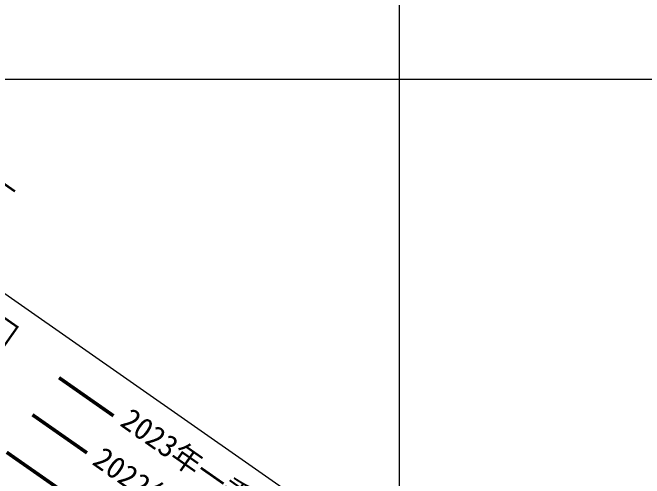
# Model space of a CAD drawing. Header units: inches. Extents: x 36473197 to 36486087, y 3899343 to 3911260.
# Drawn here: x 36479077 to 36480585, y 3902047 to 3903159 of the extents above; entities that cross this region are included whole.
import ezdxf

# ---------------------------------------------------------------- set-up
doc = ezdxf.new("R2010")
doc.units = ezdxf.units.IN
doc.header["$MEASUREMENT"] = 0
doc.linetypes.add('ACAD_ISO02W100', pattern=[15, 12, -3])
doc.layers.add('0，2022年3季度接续', color=3, linetype='Continuous')
doc.layers.add('0，2022年4季度接续', color=40, linetype='ACAD_ISO02W100')
for name, color, linetype, lineweight in [('居民地', 7, 'Continuous', 0), ('经纬网', 7, 'Continuous', 0), ('采掘图', 7, 'Continuous', 0)]:
    doc.layers.add(name, color=color, linetype=linetype, lineweight=lineweight)
doc.styles.get("Standard").update_dxf_attribs({"font": 'simfang.ttf'})

msp = doc.modelspace()

# ---------------------------------------------------------------- linework, layer by layer
at = {"layer": '0，2022年3季度接续', "color": 1, "const_width": 5.29}
msp.add_lwpolyline([(36478582, 3902763.4), (36479088.9, 3902408.5), (36479041.7, 3902341.2), (36478534.9, 3902696.1)], close=True, dxfattribs=at)
at = {"layer": '0，2022年3季度接续', "color": 1, "linetype": 'ACAD_ISO02W100', "ltscale": 5, "const_width": 8.46}
msp.add_lwpolyline([(36479188.1, 3902287.4), (36479318.1, 3902196.3)], dxfattribs=at)
at = {"layer": '0，2022年3季度接续', "linetype": 'ACAD_ISO02W100', "ltscale": 5, "const_width": 8.46}
msp.add_lwpolyline([(36479063.3, 3902109.2), (36479193.3, 3902018.2)], dxfattribs=at)
at = {"layer": '0，2022年4季度接续', "color": 5, "linetype": 'ACAD_ISO02W100', "ltscale": 5, "const_width": 8.46, "elevation": -5289}
msp.add_lwpolyline([(36479124.8, 3902198.8), (36479254.8, 3902107.8)], dxfattribs=at)
at = {"layer": '居民地', "color": 254, "linetype": 'Continuous', "lineweight": 35, "true_color": 0xd7d7d7}
msp.add_line((36479011.6, 3902782.8), (36479082.4, 3902733.3), dxfattribs=at)
at = {"layer": '经纬网', "color": 7, "linetype": 'Continuous', "lineweight": 9}
for p, q in [((36480000, 3908673.1), (36480000, 3901829)), ((36484438.3, 3903000), (36477501.9, 3903000))]:
    msp.add_line(p, q, dxfattribs=at)
at = {"layer": '采掘图'}
msp.add_lwpolyline([(36478539.8, 3902851.5), (36481024.3, 3901111.8), (36480752.6, 3900723.8), (36478268.1, 3902463.5)], close=True, dxfattribs=at)

# ---------------------------------------------------------------- texts
at = {"layer": '0，2022年3季度接续', "color": 1, "insert": (36479361.1, 3902218.1, -5289), "char_height": 52.9, "width": 463.842, "attachment_point": 1, "rotation": 324.999}
msp.add_mtext('2023年一季度', dxfattribs=at)
at = {"layer": '0，2022年4季度接续', "color": 5, "insert": (36479295, 3902125.4, -5289), "char_height": 52.9, "width": 463.842, "attachment_point": 1, "rotation": 324.999}
msp.add_mtext('2022年二季度', dxfattribs=at)

doc.saveas('drawing.dxf')
